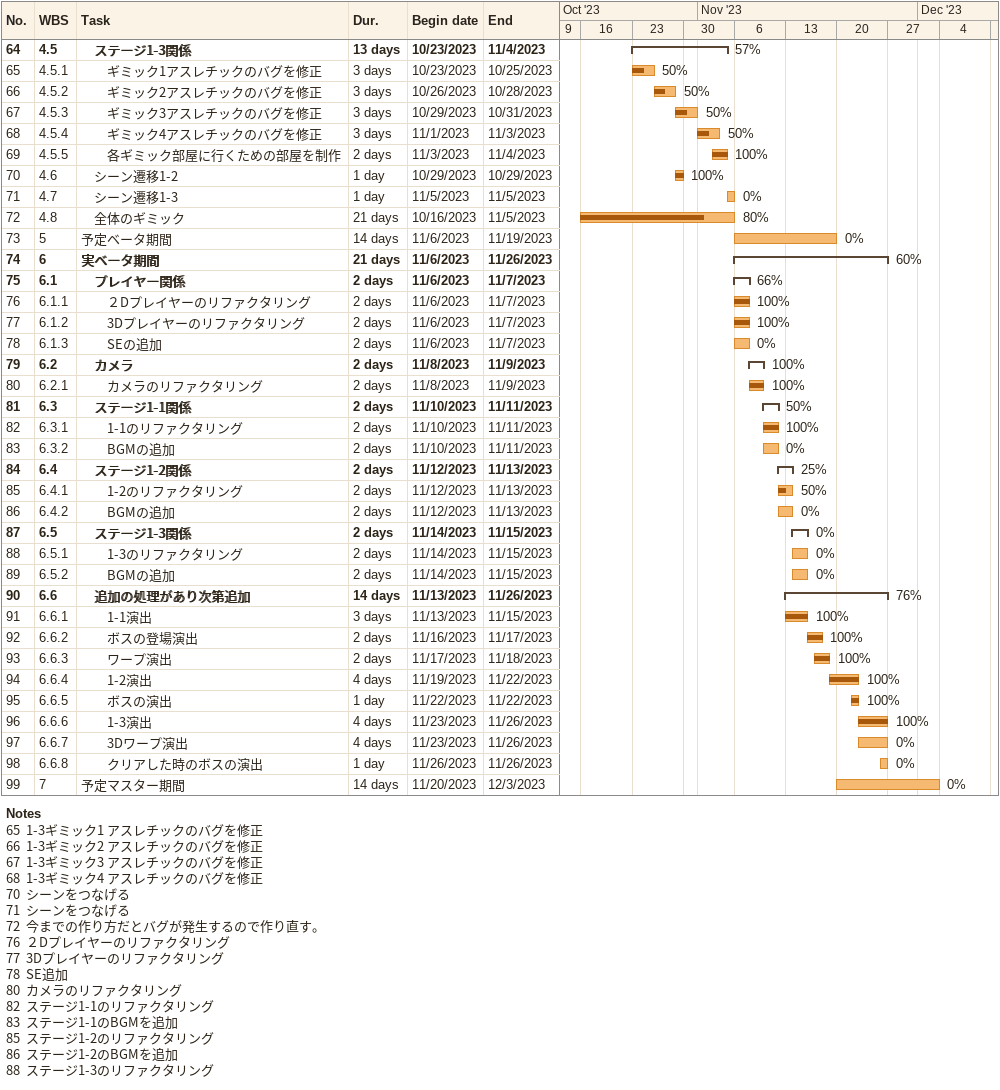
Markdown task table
| ID | WBS | Task | Duration | Start | Finish | % complete |
|---|---|---|---|---|---|---|
| 64 | 4.5 | **ステージ1-3関係** | 13d | 2023-10-23 | 2023-11-04 | 57 |
| 65 | 4.5.1 | ギミック1アスレチックのバグを修正 | 3d | 2023-10-23 | 2023-10-25 | 50 |
| 66 | 4.5.2 | ギミック2アスレチックのバグを修正 | 3d | 2023-10-26 | 2023-10-28 | 50 |
| 67 | 4.5.3 | ギミック3アスレチックのバグを修正 | 3d | 2023-10-29 | 2023-10-31 | 50 |
| 68 | 4.5.4 | ギミック4アスレチックのバグを修正 | 3d | 2023-11-01 | 2023-11-03 | 50 |
| 69 | 4.5.5 | 各ギミック部屋に行くための部屋を制作 | 2d | 2023-11-03 | 2023-11-04 | 100 |
| 70 | 4.6 | シーン遷移1-2 | 1d | 2023-10-29 | 2023-10-29 | 100 |
| 71 | 4.7 | シーン遷移1-3 | 1d | 2023-11-05 | 2023-11-05 | 0 |
| 72 | 4.8 | 全体のギミック | 21d | 2023-10-16 | 2023-11-05 | 80 |
| 73 | 5 | 予定ベータ期間 | 14d | 2023-11-06 | 2023-11-19 | 0 |
| 74 | 6 | **実ベータ期間** | 21d | 2023-11-06 | 2023-11-26 | 60 |
| 75 | 6.1 | **プレイヤー関係** | 2d | 2023-11-06 | 2023-11-07 | 66 |
| 76 | 6.1.1 | ２Dプレイヤーのリファクタリング | 2d | 2023-11-06 | 2023-11-07 | 100 |
| 77 | 6.1.2 | 3Dプレイヤーのリファクタリング | 2d | 2023-11-06 | 2023-11-07 | 100 |
| 78 | 6.1.3 | SEの追加 | 2d | 2023-11-06 | 2023-11-07 | 0 |
| 79 | 6.2 | **カメラ** | 2d | 2023-11-08 | 2023-11-09 | 100 |
| 80 | 6.2.1 | カメラのリファクタリング | 2d | 2023-11-08 | 2023-11-09 | 100 |
| 81 | 6.3 | **ステージ1-1関係** | 2d | 2023-11-10 | 2023-11-11 | 50 |
| 82 | 6.3.1 | 1-1のリファクタリング | 2d | 2023-11-10 | 2023-11-11 | 100 |
| 83 | 6.3.2 | BGMの追加 | 2d | 2023-11-10 | 2023-11-11 | 0 |
| 84 | 6.4 | **ステージ1-2関係** | 2d | 2023-11-12 | 2023-11-13 | 25 |
| 85 | 6.4.1 | 1-2のリファクタリング | 2d | 2023-11-12 | 2023-11-13 | 50 |
| 86 | 6.4.2 | BGMの追加 | 2d | 2023-11-12 | 2023-11-13 | 0 |
| 87 | 6.5 | **ステージ1-3関係** | 2d | 2023-11-14 | 2023-11-15 | 0 |
| 88 | 6.5.1 | 1-3のリファクタリング | 2d | 2023-11-14 | 2023-11-15 | 0 |
| 89 | 6.5.2 | BGMの追加 | 2d | 2023-11-14 | 2023-11-15 | 0 |
| 90 | 6.6 | **追加の処理があり次第追加** | 14d | 2023-11-13 | 2023-11-26 | 76 |
| 91 | 6.6.1 | 1-1演出 | 3d | 2023-11-13 | 2023-11-15 | 100 |
| 92 | 6.6.2 | ボスの登場演出 | 2d | 2023-11-16 | 2023-11-17 | 100 |
| 93 | 6.6.3 | ワープ演出 | 2d | 2023-11-17 | 2023-11-18 | 100 |
| 94 | 6.6.4 | 1-2演出 | 4d | 2023-11-19 | 2023-11-22 | 100 |
| 95 | 6.6.5 | ボスの演出 | 1d | 2023-11-22 | 2023-11-22 | 100 |
| 96 | 6.6.6 | 1-3演出 | 4d | 2023-11-23 | 2023-11-26 | 100 |
| 97 | 6.6.7 | 3Dワープ演出 | 4d | 2023-11-23 | 2023-11-26 | 0 |
| 98 | 6.6.8 | クリアした時のボスの演出 | 1d | 2023-11-26 | 2023-11-26 | 0 |
| 99 | 7 | 予定マスター期間 | 14d | 2023-11-20 | 2023-12-03 | 0 |

Notes
- 65: 1-3ギミック1 アスレチックのバグを修正
- 66: 1-3ギミック2 アスレチックのバグを修正
- 67: 1-3ギミック3 アスレチックのバグを修正
- 68: 1-3ギミック4 アスレチックのバグを修正
- 70: シーンをつなげる
- 71: シーンをつなげる
- 72: 今までの作り方だとバグが発生するので作り直す。
- 76: ２Dプレイヤーのリファクタリング
- 77: 3Dプレイヤーのリファクタリング
- 78: SE追加
- 80: カメラのリファクタリング
- 82: ステージ1-1のリファクタリング
- 83: ステージ1-1のBGMを追加
- 85: ステージ1-2のリファクタリング
- 86: ステージ1-2のBGMを追加
- 88: ステージ1-3のリファクタリング
